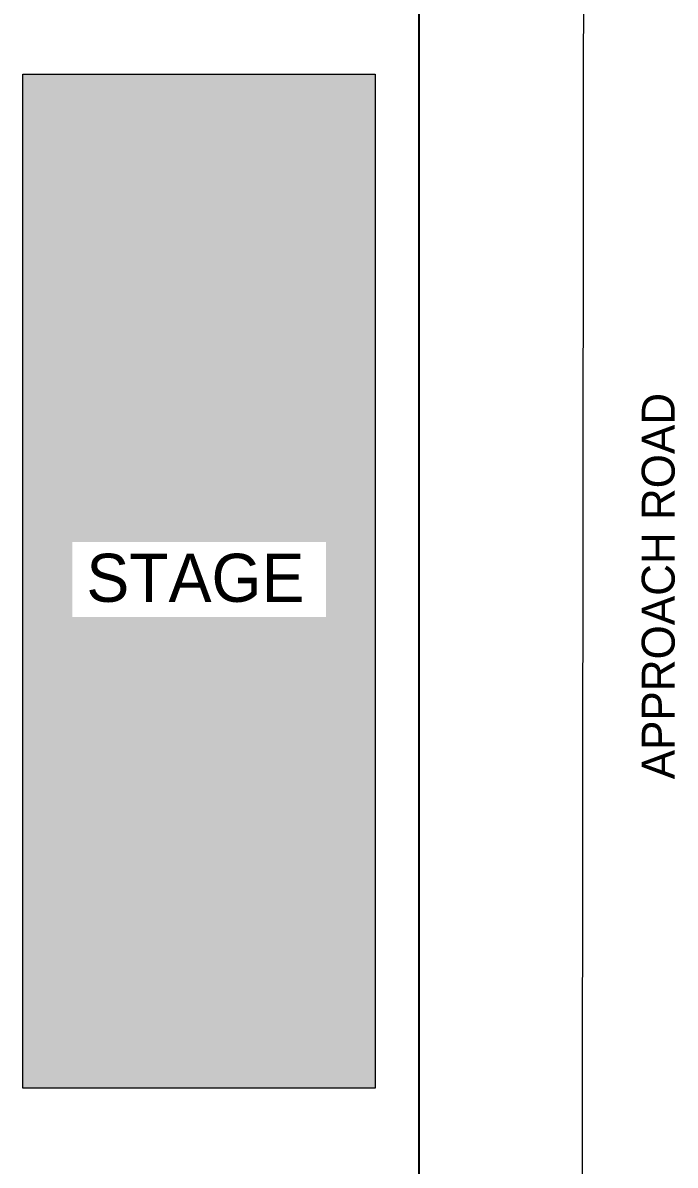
# Model space of a CAD drawing. Header units: inches. Extents: x 1969 to 240164, y 1364 to 46451.
# Drawn here: x 49797 to 51778, y 26307 to 29778 of the extents above; entities that cross this region are included whole.
import ezdxf

# ---------------------------------------------------------------- set-up
doc = ezdxf.new("R2010")
doc.units = ezdxf.units.IN
doc.header["$MEASUREMENT"] = 0
for name, color, linetype in [('PDF_0', 7, 'Continuous'), ('PDF_BH_Waste', 7, 'Continuous'), ('PDF_TEXT', 7, 'Continuous')]:
    doc.layers.add(name, color=color, linetype=linetype)
doc.styles.add('PDF Century Gothic', font='GOTHIC.TTF')

msp = doc.modelspace()

# ---------------------------------------------------------------- linework, layer by layer
msp.add_line((51000, 24488.2), (51000, 31121.6))
at = {"layer": 'PDF_0', "lineweight": 0}
msp.add_lwpolyline([(49796.7, 29621.8), (50867.1, 29621.8), (50867.1, 26540.3), (49796.7, 26540.3)], close=True, dxfattribs=at)
at = {"layer": 'PDF_0', "color": 11, "true_color": 0xf27172, "transparency": 33554559}
for points in [[(50867.1, 29621.8), (49796.7, 29621.8), (50867.1, 28200.3)], [(49796.7, 29621.8), (50867.1, 28200.3), (49796.7, 28200.3)], [(49946.7, 28200.3), (49796.7, 28200.3), (49946.7, 27971.9)], [(49796.7, 28200.3), (49946.7, 27971.9), (49796.7, 27971.9)], [(50867.1, 28200.3), (50717.1, 28200.3), (50867.1, 27971.9)], [(50717.1, 28200.3), (50867.1, 27971.9), (50717.1, 27971.9)], [(50867.1, 27971.9), (49796.7, 27971.9), (50867.1, 26540.3)], [(49796.7, 27971.9), (50867.1, 26540.3), (49796.7, 26540.3)]]:
    msp.add_solid(points, dxfattribs=at)
at = {"layer": 'PDF_BH_Waste', "lineweight": 0}
msp.add_lwpolyline([(51494.3, 24488.2), (51501.1, 31179.5)], dxfattribs=at)

# ---------------------------------------------------------------- texts
at = {"layer": 'PDF_TEXT', "insert": (51726.9, 27479.3), "char_height": 100, "attachment_point": 4, "rotation": 90, "style": 'PDF Century Gothic'}
msp.add_mtext('APPROACH ROAD', dxfattribs=at)
at = {"layer": 'PDF_TEXT', "insert": (49989.6, 28090.5), "char_height": 146.14, "attachment_point": 4, "style": 'PDF Century Gothic'}
msp.add_mtext('STAGE', dxfattribs=at)

doc.saveas('drawing.dxf')
